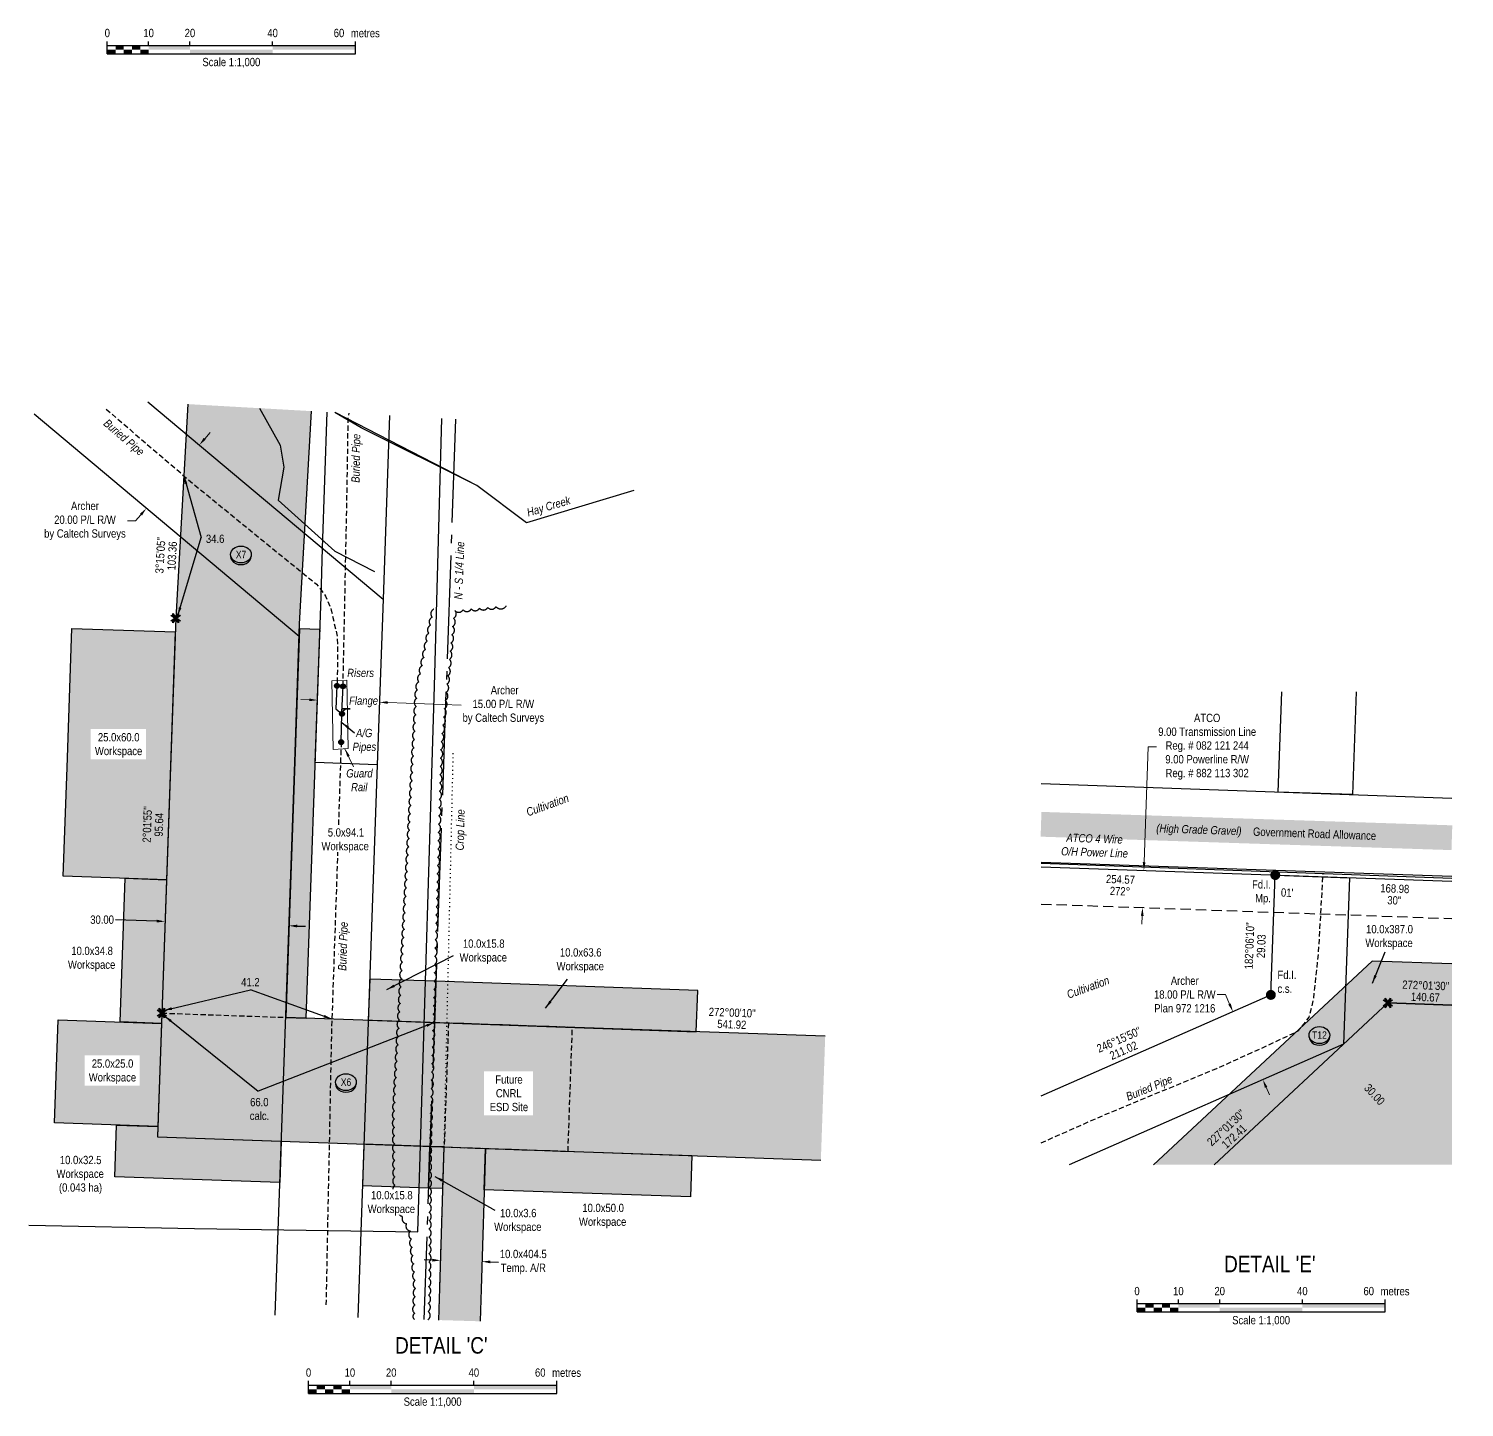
# Model space of a CAD drawing. Extents: x 338216 to 346362, y 6125251 to 6136161.
# Drawn here: x 341116 to 342852, y 6125472 to 6127140 of the extents above; entities that cross this region are included whole.
import ezdxf
from ezdxf.enums import TextEntityAlignment as Align

# ---------------------------------------------------------------- set-up
doc = ezdxf.new("R2010")
doc.units = 0
doc.header["$LTSCALE"] = 5
doc.header["$PDSIZE"] = 0.5
for name, pattern in [('0', [1, 1, 0]), ('foc-FLOWLINE', [3.75, 2.5, -1.25]), ('foc-QUARTERLINE', [33, 25, -3, 2, -3]), ('foc-TOPO', [1, 0.2, -0.8]), ('foc-TRAV', [1.875, 1.25, -0.625]), ('HIDDEN2', [1.875, 1.25, -0.625]), ('UG_PIPE', [1.875, 1.25, -0.625])]:
    doc.linetypes.add(name, pattern=pattern)
doc.layers.get('Defpoints').update_dxf_attribs({"color": 9})
for name, color, linetype in [('AS-FENCE', 48, 'foc-FENCE'), ('AS-PIPE-AG', 44, 'Continuous'), ('AS-PIPE-UG', 44, 'UG_PIPE'), ('AS-PIPE-UG-T', 44, 'Continuous'), ('AS-POWER', 104, 'foc-POWER'), ('AS-POWER-T', 104, 'Continuous'), ('AS-ROADS', 254, 'Continuous'), ('AS-SYMBOL', 7, 'Continuous'), ('DETAIL-T', 7, 'Continuous'), ('F-EZE', 190, 'foc-FLOWLINE'), ('F-RW', 190, 'Continuous'), ('L-BD', 7, 'Continuous'), ('L-BD1', 253, 'Continuous'), ('L-MON', 1, 'Continuous'), ('L-QSEC', 8, 'foc-QUARTERLINE'), ('L-ROAD-T', 7, 'Continuous'), ('L-SEC', 7, 'Continuous'), ('P-CROSSINGS', 250, 'Continuous'), ('P-PROPOSED', 10, 'Continuous'), ('P-PROPOSED-H', 21, 'Continuous'), ('P-TEMP-BLUE', 146, 'Continuous'), ('P-TEMP-BLUE-T', 146, 'Continuous'), ('P-TRAV', 4, 'foc-TRAV'), ('P-TXT', 4, 'Continuous'), ('T-BUSH', 110, '0'), ('T-CREEK', 160, 'Continuous'), ('T-EXISTING TFA', 220, 'HIDDEN2'), ('T-EXISTING TFA-T', 220, 'Continuous'), ('T-GENERAL', 48, 'foc-TOPO'), ('T-SLOPE', 48, 'Continuous'), ('T-WATER-T', 170, 'Continuous')]:
    doc.layers.add(name, color=color, linetype=linetype)
for name, color, linetype, lineweight in [('AS-GENERAL', 48, 'Continuous', 18), ('F-RW-T', 190, 'Continuous', 9), ('T-TEXT', 48, 'Continuous', 18)]:
    doc.layers.add(name, color=color, linetype=linetype, lineweight=lineweight)
doc.layers.add('P-TEMP-BLUE-H', color=7, linetype='Continuous', true_color=0x99e6ff)
doc.layers.add('P-TEMP-BLUE-H1', color=7, linetype='Continuous', true_color=0x99e6ff)
doc.styles.add('80', font='ARIALN.TTF', dxfattribs={"height": 10})
doc.styles.add('80CG', font='ARIALN.TTF', dxfattribs={"height": 10})
doc.styles.add('80L', font='ARIALN.TTF', dxfattribs={"height": 10})
doc.styles.add('80LS', font='ARIALNI.TTF', dxfattribs={"height": 10})
doc.styles.add('Crossing', font='ARIALN.TTF', dxfattribs={"height": 10})
doc.styles.add('foc-LtypeFont', font='ARIALN.TTF', dxfattribs={"height": 7.35})
doc.linetypes.add('foc-FENCE', pattern='A,10,-1,["X",foc-LtypeFont,S=0.2,R=0,X=-0.625,Y=-0.75],-1.24', length=12.24)
doc.linetypes.add('foc-POWER', pattern='A,6,-1,["P",foc-LtypeFont,S=0.2,R=0,X=-0.625,Y=-0.75],-1.24,4', length=12.24)
doc.linetypes.add('foc-TOPO-flowdirection-NOLINE', pattern='A,0,[">",foc-LtypeFont,S=0.3,R=0,X=0,Y=-0.945],-20,[">",foc-LtypeFont,S=0.3,R=0,X=0,Y=-0.945],0', length=20)
doc.dimstyles.new('Compass 5 000', dxfattribs={"dimscale": 5, "dimtxt": 9, "dimasz": 2, "dimexe": 0.2, "dimexo": 0.0625, "dimgap": 0.5, "dimtad": 0, "dimtih": 1, "dimtoh": 1, "dimzin": 0, "dimdsep": 46, "dimtxsty": '80CG', "dimcen": 0.1, "dimse1": 1, "dimse2": 1, "dimclrd": 256, "dimclrt": 256, "dimaunit": 1, "dimadec": 4, "dimazin": 0, "dimtfac": 0.06, "dimtofl": 0, "dimtmove": 0, "dimatfit": 1, "dimfxl": 0.2, "dimtolj": 1, "dimtzin": 0, "dimlwd": -1, "dimarcsym": 0})

# ---------------------------------------------------------------- blocks, each defined once
blk = doc.blocks.new('fdia')
at = {"color": 255, "const_width": 1}
blk.add_lwpolyline([(-0.5, 0, 1), (0.5, 0, 1)], format="xyb", close=True, dxfattribs=at)
blk = doc.blocks.new('Fdiaa')
blk.add_blockref('fdia', (0, 0))
blk = doc.blocks.new('fdib')
at = {"color": 1, "const_width": 1.6}
blk.add_lwpolyline([(-0.4, 0, 1), (0.4, 0, 1)], format="xyb", close=True, dxfattribs=at)
at = {"color": 1}
blk.add_circle((0, 0), 0.8, dxfattribs=at)
blk = doc.blocks.new('Fdibb')
blk.add_blockref('fdib', (0, 0))
blk = doc.blocks.new('fdicc')
for name in ['Fdibb', 'Fdiaa']:
    blk.add_blockref(name, (0, 0))
blk = doc.blocks.new('FDI')
blk.add_blockref('fdicc', (0, 0))
blk = doc.blocks.new('*U254')
at = {"color": 0}
for p, q in [((-150, 0), (-150, 15)), ((-150, 10), (150.2, 10)), ((-150, 0), (150.2, 0)), ((-100, 10), (-100, 15)), ((-50, 10), (-50, 15)), ((50, 10), (50, 15)), ((150.2, 0), (150.2, 15))]:
    blk.add_line(p, q, dxfattribs=at)
for points in [[(-150, 5), (-140, 5), (-150, 0), (-140, 0)], [(-140, 10), (-130, 10), (-140, 5), (-130, 5)], [(-130, 5), (-120, 5), (-130, 0), (-120, 0)], [(-120, 10), (-110, 10), (-120, 5), (-110, 5)], [(-110, 5), (-100, 5), (-110, 0), (-100, 0)], [(-100, 10), (-50, 10), (-100, 5), (-50, 5)], [(-50, 5), (50, 5), (-50, 0), (50, 0)], [(50, 10), (150.2, 10), (50, 5), (150.2, 5)]]:
    blk.add_solid(points, dxfattribs=at)
at = {"color": 0, "style": '80'}
blk.add_text('metres', height=10, dxfattribs=at).set_placement((162.2, 20), align=Align.CENTER)
at = {"color": 0, "char_height": 10, "style": '80'}
for s, insert, attachment_point in [('0', (-150, 30.2), 2), ('10', (-100, 30.2), 2), ('20', (-50, 30.2), 2), ('40', (50, 30.2), 2), ('60', (136.7, 30.2), 3), ('Scale 1:1,000', (0.1, -5), 2)]:
    blk.add_mtext(s, dxfattribs=dict(at, insert=insert, attachment_point=attachment_point))
blk = doc.blocks.new('*D126')
at = {"layer": 'Defpoints', "color": 0, "transparency": 16777216}
for p in [(342505.6, 6125921), (342608.7, 6125868), (342541.8, 6125838.6)]:
    blk.add_point(p, dxfattribs=at)
at = {"layer": 'F-RW-T', "transparency": 16777216}
for p, q in [((342563.4, 6125971), (342553.4, 6125971)), ((342568.4, 6125959.5), (342563.4, 6125971)), ((342612.7, 6125858.9), (342616.7, 6125849.7))]:
    blk.add_line(p, q, dxfattribs=at)
for points in [[(342570, 6125960.2), (342566.9, 6125958.9), (342572.5, 6125950.4)], [(342614.2, 6125859.5), (342611.2, 6125858.2), (342608.7, 6125868)]]:
    blk.add_solid(points, dxfattribs=at)
at = {"layer": 'F-RW-T', "transparency": 16777216, "insert": (342514.3, 6125971), "char_height": 10, "attachment_point": 5, "style": '80CG'}
blk.add_mtext('\\A1;Archer\\P18.00 P/L R/W\\PPlan 972 1216', dxfattribs=at)
blk = doc.blocks.new('*D127')
at = {"layer": 'Defpoints', "color": 0, "transparency": 16777216}
for p in [(342464.8, 6126121.2), (342769.6, 6126110.4), (342768, 6126065.5)]:
    blk.add_point(p, dxfattribs=at)
at = {"layer": 'F-RW-T', "transparency": 16777216}
for p, q in [((342465.2, 6126131.2), (342470.1, 6126270.9)), ((342470.1, 6126270.9), (342480.1, 6126270.9)), ((342462.9, 6126066.3), (342462.5, 6126056.3))]:
    blk.add_line(p, q, dxfattribs=at)
for points in [[(342463.5, 6126131.3), (342466.8, 6126131.1), (342464.8, 6126121.2)], [(342461.2, 6126066.3), (342464.5, 6126066.2), (342463.2, 6126076.2)]]:
    blk.add_solid(points, dxfattribs=at)
at = {"layer": 'F-RW-T', "transparency": 16777216, "insert": (342541.4, 6126270.9), "char_height": 10, "attachment_point": 5, "style": '80CG'}
blk.add_mtext('\\A1;ATCO\\P9.00 Transmission Line\\PReg. # 082 121 244\\P9.00 Powerline R/W\\PReg. # 882 113 302', dxfattribs=at)
blk = doc.blocks.new('TEMP')
h = blk.add_hatch(color=255)
h.dxf.hatch_style = 1
h.paths.add_polyline_path([(0, 0.25), (-0.67, 1.15), (-0.67, 0.67), (-1.15, 0.67), (-0.25, 0), (-1.15, -0.67), (-0.67, -0.67), (-0.67, -1.15), (0, -0.25), (0.67, -1.15), (0.67, -0.67), (1.15, -0.67), (0.25, 0), (1.15, 0.67), (0.67, 0.67), (0.67, 1.15)])
h.paths.add_polyline_path([(0.57, 0.85), (0.57, 0.57), (0.85, 0.57), (0.08, 0), (0.85, -0.57), (0.57, -0.57), (0.57, -0.85), (0, -0.08), (-0.57, -0.85), (-0.57, -0.57), (-0.85, -0.57), (-0.08, 0), (-0.85, 0.57), (-0.57, 0.57), (-0.57, 0.85), (0, 0.08)], flags=16)
h = blk.add_hatch(color=1)
h.dxf.hatch_style = 1
h.paths.add_polyline_path([(0, 0.08), (-0.57, 0.85), (-0.57, 0.57), (-0.85, 0.57), (-0.08, 0), (-0.85, -0.57), (-0.57, -0.57), (-0.57, -0.85), (0, -0.08), (0.57, -0.85), (0.57, -0.57), (0.85, -0.57), (0.08, 0), (0.85, 0.57), (0.57, 0.57), (0.57, 0.85)])
at = {"color": 1}
for p, q in [((-0.08, 0), (0.08, 0)), ((0, 0.08), (0, -0.08))]:
    blk.add_line(p, q, dxfattribs=at)
at = {"color": 255, "flags": 128}
blk.add_lwpolyline([(-0.25, 0), (-1.15, 0.67), (-0.67, 0.67), (-0.67, 1.15), (0, 0.25), (0.67, 1.15), (0.67, 0.67), (1.15, 0.67), (0.25, 0), (1.15, -0.67), (0.67, -0.67), (0.67, -1.15), (0, -0.25), (-0.67, -1.15), (-0.67, -0.67), (-1.15, -0.67)], close=True, dxfattribs=at)
at = {"color": 1, "flags": 128}
blk.add_lwpolyline([(-0.08, 0), (-0.85, 0.57), (-0.57, 0.57), (-0.57, 0.85), (0, 0.08), (0.57, 0.85), (0.57, 0.57), (0.85, 0.57), (0.08, 0), (0.85, -0.57), (0.57, -0.57), (0.57, -0.85), (0, -0.08), (-0.57, -0.85), (-0.57, -0.57), (-0.85, -0.57)], close=True, dxfattribs=at)
blk = doc.blocks.new('Well_proximity')
h = blk.add_hatch(color=191)
h.dxf.hatch_style = 1
edge = h.paths.add_edge_path()
edge.add_ellipse((0, 0), major_axis=(-12.5, 0), ratio=0.816297, start_angle=0, end_angle=360)
h = blk.add_hatch(color=250)
h.dxf.hatch_style = 1
edge = h.paths.add_edge_path()
edge.add_ellipse((0, -2), major_axis=(-12.5, 0), ratio=0.816297, start_angle=0, end_angle=180)
edge.add_line((12.5, -2), (12.5, 0))
edge.add_ellipse((0, 0), major_axis=(-12.5, 0), ratio=0.816297, start_angle=0, end_angle=180, ccw=False)
edge.add_line((-12.5, 0), (-12.5, -2))
at = {"color": 250}
blk.add_ellipse((0, 0), major_axis=(-12.5, 0), ratio=0.816297, dxfattribs=at)
blk.add_ellipse((0, -2), major_axis=(-12.5, 0), ratio=0.816297, start_param=0, end_param=3.141593, dxfattribs=at)
at = {"color": 250, "style": '80L'}
blk.add_attdef('CROSSING', text='', height=9, dxfattribs=at).set_placement((0.1, 0), align=Align.MIDDLE_CENTER)
blk = doc.blocks.new('xing2')
h = blk.add_hatch(color=50)
h.dxf.hatch_style = 1
edge = h.paths.add_edge_path()
edge.add_ellipse((0, 0), major_axis=(-12.5, 0), ratio=0.816297, start_angle=0, end_angle=360)
h = blk.add_hatch(color=250)
h.dxf.hatch_style = 1
edge = h.paths.add_edge_path()
edge.add_ellipse((0, -2), major_axis=(-12.5, 0), ratio=0.816297, start_angle=0, end_angle=180)
edge.add_line((12.5, -2), (12.5, 0))
edge.add_ellipse((0, 0), major_axis=(-12.5, 0), ratio=0.816297, start_angle=0, end_angle=180, ccw=False)
edge.add_line((-12.5, 0), (-12.5, -2))
at = {"color": 250}
blk.add_ellipse((0, 0), major_axis=(-12.5, 0), ratio=0.816297, dxfattribs=at)
blk.add_ellipse((0, -2), major_axis=(-12.5, 0), ratio=0.816297, start_param=0, end_param=3.141593, dxfattribs=at)
at = {"color": 250, "style": 'Crossing'}
blk.add_attdef('CROSSING', text='', height=9, dxfattribs=at).set_placement((0.1, 0), align=Align.MIDDLE_CENTER)
at = {"color": 250, "style": 'Crossing', "flags": 1}
for tag, p in [('OWNER', (0.1, -12.5)), ('DESCRIPTION', (0.1, -25.8)), ('LOCATION', (0.1, -39.3)), ('DWG_REF', (0.1, -52.8))]:
    blk.add_attdef(tag, text='', height=9, dxfattribs=at).set_placement(p, align=Align.MIDDLE_CENTER)
blk = doc.blocks.new('*D292')
at = {"layer": 'Defpoints', "color": 0, "transparency": 16777216}
for p in [(341286.1, 6126213.3), (341436, 6126208), (341430.6, 6126054.3)]:
    blk.add_point(p, dxfattribs=at)
at = {"layer": 'P-TXT', "transparency": 16777216}
for p, q in [((341270.7, 6126059.9), (341220.9, 6126061.6)), ((341440.6, 6126053.9), (341450.6, 6126053.6))]:
    blk.add_line(p, q, dxfattribs=at)
for points in [[(341270.8, 6126061.6), (341270.7, 6126058.2), (341280.7, 6126059.5)], [(341440.7, 6126055.6), (341440.5, 6126052.2), (341430.6, 6126054.3)]]:
    blk.add_solid(points, dxfattribs=at)
at = {"layer": 'P-TXT', "transparency": 16777216, "insert": (341204.6, 6126061.6), "char_height": 10, "attachment_point": 5, "style": '80CG'}
blk.add_mtext('\\A1;30.00', dxfattribs=at)
blk = doc.blocks.new('*D293')
at = {"layer": 'Defpoints', "color": 0, "transparency": 16777216}
for p in [(341467.8, 6126401.7), (341542.8, 6126399), (341540.2, 6126324.7)]:
    blk.add_point(p, dxfattribs=at)
at = {"layer": 'F-RW-T', "transparency": 16777216}
for p, q in [((341455.2, 6126327.7), (341445.2, 6126328)), ((341550.2, 6126324.3), (341638.8, 6126321.2))]:
    blk.add_line(p, q, dxfattribs=at)
for points in [[(341455.3, 6126329.3), (341455.2, 6126326), (341465.2, 6126327.3)], [(341550.2, 6126326), (341550.1, 6126322.7), (341540.2, 6126324.7)]]:
    blk.add_solid(points, dxfattribs=at)
at = {"layer": 'F-RW-T', "transparency": 16777216, "insert": (341690, 6126321.2), "char_height": 10, "attachment_point": 5, "style": '80CG'}
blk.add_mtext('\\A1; Archer\\P15.00 P/L R/W\\Pby Caltech Surveys', dxfattribs=at)
blk = doc.blocks.new('RISER')
h = blk.add_hatch(color=255)
h.dxf.hatch_style = 1
edge = h.paths.add_edge_path()
edge.add_arc((0, 0), 0.7, 0, 360)
blk.add_hatch(color=48).paths.add_polyline_path([(0.58, -0.15), (-0.58, -0.15, 0.774597)])
at = {"color": 48}
blk.add_line((-0.58, -0.15), (0.58, -0.15), dxfattribs=at)
blk.add_circle((0, 0), 0.6, dxfattribs=at)
blk = doc.blocks.new('*D294')
at = {"layer": 'Defpoints', "color": 0, "transparency": 16777216}
for p in [(341304.1, 6126651.3), (341322.3, 6126636), (341239.8, 6126574.7)]:
    blk.add_point(p, dxfattribs=at)
at = {"layer": 'F-RW-T', "transparency": 16777216}
for p, q in [((341328.8, 6126643.6), (341335.2, 6126651.3)), ((341251.6, 6126551.7), (341245.2, 6126544.1)), ((341245.2, 6126544.1), (341235.2, 6126544.1))]:
    blk.add_line(p, q, dxfattribs=at)
for points in [[(341327.5, 6126644.7), (341330, 6126642.5), (341322.3, 6126636)], [(341250.4, 6126552.8), (341252.9, 6126550.6), (341258.1, 6126559.4)]]:
    blk.add_solid(points, dxfattribs=at)
at = {"layer": 'F-RW-T', "transparency": 16777216, "insert": (341183.9, 6126544.1), "char_height": 10, "attachment_point": 5, "style": '80CG'}
blk.add_mtext('\\A1;Archer\\P20.00 P/L R/W\\Pby Caltech Surveys', dxfattribs=at)
blk = doc.blocks.new('*D295')
at = {"layer": 'Defpoints', "color": 0, "transparency": 16777216}
for p in [(341614.5, 6125659.6), (341664.1, 6125647.9), (341664.4, 6125658.2)]:
    blk.add_point(p, dxfattribs=at)
at = {"layer": 'P-TEMP-BLUE-T', "transparency": 16777216}
for p, q in [((341604.2, 6125649.6), (341594.2, 6125649.9)), ((341674.1, 6125647.6), (341684.1, 6125647.3))]:
    blk.add_line(p, q, dxfattribs=at)
for points in [[(341604.2, 6125651.3), (341604.1, 6125647.9), (341614.2, 6125649.3)], [(341674.2, 6125649.2), (341674.1, 6125645.9), (341664.1, 6125647.9)]]:
    blk.add_solid(points, dxfattribs=at)
at = {"layer": 'P-TEMP-BLUE-T', "transparency": 16777216, "insert": (341714.1, 6125647.3), "char_height": 10, "attachment_point": 5, "style": '80CG'}
blk.add_mtext('\\A1;10.0x404.5\\PTemp. A/R', dxfattribs=at)

msp = doc.modelspace()

# ---------------------------------------------------------------- hatches: boundary and pattern name
at = {"layer": 'P-PROPOSED-H'}
h = msp.add_hatch(color=256, dxfattribs=at)
h.dxf.hatch_style = 1
h.paths.add_polyline_path([(342549.818, 6125765.103), (342837.43, 6125765.103), (342837.43, 6125958.12), (342759.873, 6125960.854)])
at = {"layer": 'P-TEMP-BLUE-H'}
h = msp.add_hatch(color=256, dxfattribs=at)
h.dxf.hatch_style = 1
h.paths.add_polyline_path([(341468.224, 6126412.697), (341443.245, 6126413.576), (341426.698, 6125943.367), (341451.677, 6125942.486), (341467.994, 6126406.153)])
h = msp.add_hatch(color=256, dxfattribs=at)
h.dxf.hatch_style = 1
h.paths.add_polyline_path([(342476.495, 6125765.103), (342549.818, 6125765.103), (342759.873, 6125960.854), (342837.43, 6125958.12), (342837.43, 6126008.141), (342740.94, 6126011.542)])
h = msp.add_hatch(color=256, dxfattribs=at)
h.dxf.hatch_style = 1
h.paths.add_polyline_path([(341528.373, 6125989.831), (341526.615, 6125939.873), (341606.546, 6125937.079), (341608.303, 6125987.037)])
h = msp.add_hatch(color=256, dxfattribs=at)
h.dxf.hatch_style = 1
h.paths.add_polyline_path([(341923.38, 6125926.001), (341925.127, 6125975.959), (341608.303, 6125987.037), (341606.546, 6125937.079)])
h = msp.add_hatch(color=256, dxfattribs=at)
h.dxf.hatch_style = 1
h.paths.add_polyline_path([(341271.987, 6125811.222), (341147.092, 6125815.618), (341151.487, 6125940.513), (341276.383, 6125936.118)])
h = msp.add_hatch(color=256, dxfattribs=at)
h.dxf.hatch_style = 1
h.paths.add_polyline_path([(341419.665, 6125743.535), (341219.831, 6125750.522), (341222.029, 6125812.981), (341271.987, 6125811.222), (341271.548, 6125798.733), (341421.423, 6125793.493)])
h = msp.add_hatch(color=256, dxfattribs=at)
h.dxf.hatch_style = 1
h.paths.add_polyline_path([(341601.273, 6125787.204), (341521.34, 6125789.999), (341519.593, 6125740.041), (341599.516, 6125737.246)])
h = msp.add_hatch(color=256, dxfattribs=at)
h.dxf.hatch_style = 1
h.paths.add_polyline_path([(341599.516, 6125737.246), (341616.847, 6125736.64), (341618.388, 6125786.606), (341601.273, 6125787.204)])
h = msp.add_hatch(color=256, dxfattribs=at)
h.dxf.hatch_style = 1
h.paths.add_polyline_path([(341611.954, 6125577.144), (341661.92, 6125575.636), (341663.089, 6125614.375), (341668.347, 6125784.859), (341618.388, 6125786.606), (341613.124, 6125615.916)])
at = {"layer": 'P-TEMP-BLUE-H1'}
h = msp.add_hatch(color=256, dxfattribs=at)
h.dxf.hatch_style = 1
h.paths.add_polyline_path([(341282.502, 6126110.01), (341157.607, 6126114.405), (341162.227, 6126245.692), (341168.156, 6126414.154), (341293.051, 6126409.758)])
h = msp.add_hatch(color=256, dxfattribs=at)
h.dxf.hatch_style = 1
h.paths.add_polyline_path([(341282.502, 6126110.01), (341276.383, 6125936.118), (341226.425, 6125937.876), (341232.544, 6126111.768)])

# ---------------------------------------------------------------- linework, layer by layer
at = {"color": 48, "const_width": 2, "flags": 128}
msp.add_lwpolyline([(341494.825, 6126316.767), (341499.824, 6126316.767), (341504.822, 6126316.767)], dxfattribs=at)
at = {"layer": 'AS-FENCE', "flags": 128}
msp.add_lwpolyline([(342340.435, 6126131.184), (342837.43, 6126114.367)], dxfattribs=at)
at = {"layer": 'AS-GENERAL', "flags": 128}
msp.add_lwpolyline([(341482.587, 6126350.519), (341484.007, 6126267.548), (341502.243, 6126268.777), (341500.773, 6126351.459)], close=True, dxfattribs=at)
at = {"layer": 'AS-PIPE-AG', "flags": 128}
for points in [[(341488.746, 6126344.526), (341487.341, 6126316.712), (341494.81, 6126310.663)], [(341493.825, 6126276.446), (341494.81, 6126310.663), (341494.515, 6126312.693), (341496.069, 6126343.996)], [(341499.824, 6126316.767), (341494.515, 6126312.693)]]:
    msp.add_lwpolyline(points, dxfattribs=at)
at = {"layer": 'AS-PIPE-UG', "flags": 128}
for points in [[(341209.507, 6126679.387), (341319.503, 6126585.143), (341406.729, 6126513.994), (341464.016, 6126467.744), (341474.814, 6126453.267), (341481.868, 6126436.216), (341489.101, 6126403.958), (341489.416, 6126372.13), (341488.746, 6126344.526)], [(341496.069, 6126343.996), (341498.259, 6126445.938), (341501.138, 6126588.117), (341502.318, 6126668.255), (341503.316, 6126674.39)], [(341493.825, 6126276.446), (341488.126, 6126101.454), (341482.172, 6125929.837), (341475.354, 6125593.461)], [(342340.435, 6125791.601), (342417.33, 6125825.6), (342553.075, 6125881.67), (342614.135, 6125909.305), (342651.61, 6125927.035), (342664.92, 6125943.62), (342670.12, 6125965.31), (342676.07, 6126019.89), (342681.735, 6126117.79)]]:
    msp.add_lwpolyline(points, dxfattribs=at)
at = {"layer": 'AS-POWER', "flags": 128}
msp.add_lwpolyline([(342340.435, 6126130.025), (342837.43, 6126111.902)], dxfattribs=at)
at = {"layer": 'AS-ROADS', "const_width": 29.993, "flags": 128}
msp.add_lwpolyline([(342340.435, 6126177.053), (342837.43, 6126160.792)], dxfattribs=at)
at = {"layer": 'F-EZE'}
msp.add_line((342340.435, 6126080.593), (342837.43, 6126063.011), dxfattribs=at)
at = {"layer": 'F-RW', "flags": 128}
for points in [[(341260.059, 6126688.208), (341544.549, 6126449.491), (341537.499, 6126249.159), (341513.954, 6125580.101)], [(341552.169, 6126671.615), (341544.549, 6126449.491), (341537.499, 6126249.159), (341462.562, 6126251.796), (341469.612, 6126452.128), (341471.251, 6126510.995), (341476.917, 6126675.89)], [(342721.763, 6126337.449), (342717.383, 6126212.902), (342627.473, 6126216.083), (342631.744, 6126337.449)], [(342340.435, 6125848.352), (342618.46, 6125970.605), (342623.785, 6126115.635), (342713.706, 6126112.38), (342706.31, 6125910.939), (342374.654, 6125765.103)]]:
    msp.add_lwpolyline(points, dxfattribs=at)
at = {"layer": 'L-QSEC'}
msp.add_line((341632.226, 6126667.067), (341593.903, 6125577.689), dxfattribs=at)
at = {"layer": 'L-SEC'}
for p, q in [((342340.435, 6126226.237), (342837.43, 6126208.655)), ((342340.435, 6126125.611), (342837.43, 6126108.029))]:
    msp.add_line(p, q, dxfattribs=at)
at = {"layer": 'P-PROPOSED', "flags": 128}
msp.add_lwpolyline([(342837.43, 6125958.12), (342759.873, 6125960.854), (342549.818, 6125765.103)], dxfattribs=at)
at = {"layer": 'P-TEMP-BLUE', "flags": 128}
for points in [[(341282.502, 6126110.01), (341157.607, 6126114.405), (341162.227, 6126245.692), (341168.156, 6126414.154), (341293.051, 6126409.758)], [(341468.224, 6126412.697), (341443.245, 6126413.576), (341426.698, 6125943.367), (341451.677, 6125942.486), (341467.994, 6126406.153)], [(341528.373, 6125989.831), (341526.615, 6125939.873), (341606.546, 6125937.079), (341608.303, 6125987.037)], [(341923.38, 6125926.001), (341925.127, 6125975.959), (341608.303, 6125987.037), (341606.546, 6125937.079)], [(341271.987, 6125811.222), (341147.092, 6125815.618), (341151.487, 6125940.513), (341276.383, 6125936.118)], [(341419.665, 6125743.535), (341219.831, 6125750.522), (341222.029, 6125812.981), (341271.987, 6125811.222), (341271.548, 6125798.733), (341421.423, 6125793.493)], [(341601.273, 6125787.204), (341521.34, 6125789.999), (341519.593, 6125740.041), (341599.516, 6125737.246)], [(341599.516, 6125737.246), (341616.847, 6125736.64), (341618.388, 6125786.606), (341601.273, 6125787.204)]]:
    msp.add_lwpolyline(points, close=True, dxfattribs=at)
for points in [[(342837.43, 6126008.141), (342740.94, 6126011.542), (342476.495, 6125765.103)], [(342549.818, 6125765.103), (342759.873, 6125960.854), (342837.43, 6125958.12)]]:
    msp.add_lwpolyline(points, dxfattribs=at)
at = {"layer": 'P-TRAV', "flags": 128}
msp.add_lwpolyline([(341276.822, 6125948.607), (341426.698, 6125943.367)], dxfattribs=at)
at = {"layer": 'T-BUSH', "flags": 128}
msp.add_lwpolyline([(341605.959, 6126437.366, 0.52056705), (341603.943, 6126427.573, 0.52056705), (341601.928, 6126417.781, 0.52056705), (341599.912, 6126407.988, 0.52056705), (341597.897, 6126398.195, 0.52056705), (341595.882, 6126388.403, 0.52056705), (341593.866, 6126378.61, 0.52056705), (341591.851, 6126368.818, 0.52056705), (341589.835, 6126359.025, 0.52056705), (341587.82, 6126349.233, 0.52056705), (341585.804, 6126339.44, 0.52056705), (341585.15, 6126329.472, 0.52056705), (341584.614, 6126319.489, 0.52056705), (341584.077, 6126309.505, 0.52056705), (341583.541, 6126299.522, 0.52056705), (341583.005, 6126289.538, 0.52056705), (341582.468, 6126279.555, 0.52056705), (341581.932, 6126269.571, 0.52056705), (341581.395, 6126259.588, 0.52056705), (341580.859, 6126249.605, 0.52056705), (341580.323, 6126239.621, 0.52056705), (341579.786, 6126229.638, 0.52056705), (341579.25, 6126219.654, 0.52056705), (341578.714, 6126209.671, 0.52056705), (341578.177, 6126199.688, 0.52056705), (341577.641, 6126189.704, 0.52056705), (341577.105, 6126179.721, 0.52056705), (341576.568, 6126169.737, 0.52056705), (341576.032, 6126159.754, 0.52056705), (341575.496, 6126149.771, 0.52056705), (341574.959, 6126139.787, 0.52056705), (341574.423, 6126129.804, 0.52056705), (341573.887, 6126119.82, 0.52056705), (341573.35, 6126109.837, 0.52056705), (341572.814, 6126099.854, 0.52056705), (341572.278, 6126089.87, 0.52056705), (341571.741, 6126079.887, 0.52056705), (341571.205, 6126069.903, 0.52056705), (341570.669, 6126059.92, 0.52056705), (341570.132, 6126049.937, 0.52056705), (341569.596, 6126039.953, 0.52056705), (341569.06, 6126029.97, 0.52056705), (341568.523, 6126019.986, 0.52056705), (341567.987, 6126010.003, 0.52056705), (341567.451, 6126000.02, 0.52056705), (341566.914, 6125990.036, 0.52056705), (341566.378, 6125980.053, 0.52056705), (341565.842, 6125970.069, 0.52056705), (341565.305, 6125960.086, 0.52056705), (341564.769, 6125950.103, 0.52056705), (341564.233, 6125940.119, 0.52056705), (341563.696, 6125930.136, 0.52056705), (341563.16, 6125920.152, 0.52056705), (341562.624, 6125910.169, 0.52056705), (341562.087, 6125900.186, 0.52056705), (341561.551, 6125890.202, 0.52056705), (341561.015, 6125880.219, 0.52056705), (341560.478, 6125870.235, 0.52056705), (341559.942, 6125860.252, 0.52056705), (341559.405, 6125850.269, 0.52056705), (341558.869, 6125840.285, 0.52056705), (341558.333, 6125830.302, 0.52056705), (341558.24, 6125820.308, 0.52056705), (341558.313, 6125810.31, 0.52056705), (341558.387, 6125800.313, 0.52056705), (341558.461, 6125790.315, 0.52056705), (341558.534, 6125780.318, 0.52056705), (341558.608, 6125770.32, 0.52056705), (341558.681, 6125760.323, 0.52056705), (341558.755, 6125750.325, 0.52056705), (341558.829, 6125740.328, 0.52056705), (341558.902, 6125730.33, 0.52056705), (341558.976, 6125720.333, 0.52056705), (341563.393, 6125711.433, 0.52056705), (341568.078, 6125702.6, 0.52056705), (341572.762, 6125693.768, 0.52056705), (341577.446, 6125684.935, 0.52056705), (341578.742, 6125675.094, 0.52056705), (341579.647, 6125665.138, 0.52056705), (341580.553, 6125655.181, 0.52056705), (341581.459, 6125645.224, 0.52056705), (341582.364, 6125635.268, 0.52056705), (341583.27, 6125625.311, 0.52056705), (341583.708, 6125615.341, 0.52056705), (341583.351, 6125605.35, 0.52056705), (341582.993, 6125595.358, 0.52056705), (341582.636, 6125585.367, 0.52056705), (341582.374, 6125578.02, 0.52056705)], format="xyb", dxfattribs=at)
at = {"layer": 'T-CREEK', "linetype": 'foc-TOPO-flowdirection-NOLINE', "flags": 128}
msp.add_lwpolyline([(341847.755, 6126580.926), (341717.887, 6126541.965), (341657.958, 6126586.91), (341518.131, 6126656.82), (341486.233, 6126675.36)], dxfattribs=at)
at = {"layer": 'T-CREEK', "flags": 128}
msp.add_lwpolyline([(341847.755, 6126580.926), (341717.887, 6126541.965), (341657.958, 6126586.91), (341486.547, 6126675.343)], dxfattribs=at)
at = {"layer": 'T-EXISTING TFA', "flags": 128}
msp.add_lwpolyline([(341768.264, 6125781.366), (341773.504, 6125931.241), (341623.629, 6125936.481), (341618.388, 6125786.606)], close=True, dxfattribs=at)
at = {"layer": 'T-GENERAL', "flags": 128}
msp.add_lwpolyline([(341611.954, 6125577.144), (341613.124, 6125615.916), (341618.612, 6125793.867), (341629.51, 6126266.843)], dxfattribs=at)
at = {"layer": 'T-SLOPE', "flags": 128}
msp.add_lwpolyline([(341394.986, 6126680.544), (341419.926, 6126635.887), (341424.345, 6126609.093), (341417.782, 6126569.406), (341486.032, 6126507.36), (341534.041, 6126483)], dxfattribs=at)

# ---------------------------------------------------------------- block references
at = {"layer": 'AS-SYMBOL', "xscale": 4.998900549999979, "yscale": 4.998900549999979, "zscale": 24.99450274999987}
for p in [(341488.746, 6126344.526), (341496.069, 6126343.996), (341494.81, 6126310.663), (341493.825, 6126276.446)]:
    msp.add_blockref('RISER', p, dxfattribs=at)
at = {"layer": 'DETAIL-T', "xscale": 0.99978011, "yscale": 0.99978011, "zscale": 0.99978011}
for p in [(341360.886, 6127109.369), (342606.539, 6125587.034), (341604.348, 6125488.452)]:
    msp.add_blockref('*U254', p, dxfattribs=at)
at = {"layer": 'L-MON'}
for name, p, xscale, yscale, zscale in [('TEMP', (341293.637, 6126426.411), 4.998900549999979, 4.998900549999979, 24.99450274999987), ('FDI', (342623.785, 6126115.635), 4.998900549999926, 4.998900549999926, 24.99999999999946), ('FDI', (342618.46, 6125970.605), 4.998900549999926, 4.998900549999926, 24.99999999999946), ('TEMP', (342759.873, 6125960.854), 4.998900549999934, 4.998900549999934, 4.998900549999934), ('TEMP', (341276.822, 6125948.607), 4.998900549999979, 4.998900549999979, 24.99450274999987)]:
    msp.add_blockref(name, p, dxfattribs=dict(at, xscale=xscale, yscale=yscale, zscale=zscale))
at = {"layer": 'P-CROSSINGS'}
for name, p, xscale, yscale, zscale, values in [('xing2', (341372.61, 6126503.455), 0.99978011, 0.99978011, 0.99978011, {'CROSSING': 'X7'}), ('Well_proximity', (342677.16, 6125921.97), 0.9995958905169131, 0.9995958905169131, 0.9995958905169131, {'CROSSING': 'T12'}), ('xing2', (341499.581, 6125864.985), 0.99978011, 0.99978011, 0.99978011, {'CROSSING': 'X6'})]:
    msp.add_blockref(name, p, dxfattribs=dict(at, xscale=xscale, yscale=yscale, zscale=zscale)).add_auto_attribs(values)

# ---------------------------------------------------------------- texts
at = {"layer": 'AS-PIPE-AG', "insert": (341518.778, 6126292.518), "char_height": 9.9978, "attachment_point": 1, "style": '80L'}
msp.add_mtext_dynamic_manual_height_columns('\\pi-6.9549;{\\fArial Narrow|b0|i1|c0|p34;A/G\\P\\pi-11.19;Pipes}', width=5.69026, gutter_width=50, heights=[0], dxfattribs=at)
at = {"layer": 'AS-PIPE-UG-T', "style": '80LS'}
for rotation, p in [(319.410072, (341231.193, 6126645.239)), (89.156582, (341511.583, 6126619.922)), (88.01311, (341495.943, 6126029.445)), (22.443263, (342471.252, 6125858.292))]:
    msp.add_text('Buried Pipe', height=9.99559, rotation=rotation, dxfattribs=at).set_placement(p, align=Align.MIDDLE_CENTER)
at = {"layer": 'AS-POWER-T', "insert": (342364.939, 6126166.22), "char_height": 9.9978, "attachment_point": 1, "rotation": 357.973906, "style": '80L'}
msp.add_mtext_dynamic_manual_height_columns('\\pi6.4265;{\\fArial Narrow|b0|i1|c0|p34;ATCO 4 Wire \\P\\pi0.57511;O/H Power Line}', width=80.65525, gutter_width=49.989, heights=[0], dxfattribs=at)
at = {"layer": 'DETAIL-T', "color": 3, "char_height": 19.9956, "width": 223.8088, "attachment_point": 5, "style": '80CG'}
for s, insert in [("DETAIL 'E'", (342617.196, 6125644.969)), ("DETAIL 'C'", (341615.005, 6125546.387))]:
    msp.add_mtext(s, dxfattribs=dict(at, insert=insert))
at = {"layer": 'L-BD', "style": '80L'}
for s, rotation, p in [('254.57', 357.976, (342436.531, 6126110.403)), ('272°', 357.976, (342436.028, 6126096.165)), ("01'", 357.976, (342638.138, 6126094.366)), ('168.98', 357.9786, (342768.394, 6126099.268)), ("30''", 357.9786, (342767.892, 6126085.03)), ("182°06'10''", 87.8972, (342592.518, 6126030.024)), ('29.03', 87.8972, (342606.756, 6126029.501)), ("246°15'50''", 23.736, (342434.558, 6125916.439)), ('211.02', 23.736, (342440.292, 6125903.397))]:
    msp.add_text(s, height=9.9978, rotation=rotation, dxfattribs=at).set_placement(p, align=Align.MIDDLE)
at = {"layer": 'L-BD1', "style": '80L'}
for s, rotation, p in [("3°15'05''", 86.7488, (341275.029, 6126502.557)), ('103.36', 86.7488, (341289.253, 6126501.749)), ("2°01'55''", 87.9845, (341259.2, 6126176.915)), ('95.64', 87.9845, (341273.438, 6126176.414)), ("272%%D01'30''", 357.9813, (342805.82, 6125982.141)), ('140.67', 357.9813, (342805.318, 6125967.903)), ("272°00'10''", 357.9975, (341966.877, 6125949.208)), ('541.92', 357.9975, (341966.379, 6125934.97)), ("227°01'30''", 42.9813, (342564.282, 6125809.996)), ('172.41', 42.9813, (342573.995, 6125799.573))]:
    msp.add_text(s, height=9.9978, rotation=rotation, dxfattribs=at).set_placement(p, align=Align.MIDDLE)
at = {"layer": 'L-BD1', "char_height": 9.9978, "attachment_point": 1, "style": '80L'}
for s, width, insert in [('34.6', 13.42398, (341330.235, 6126527.474)), ('41.2', 13.42398, (341372.9, 6125991.031)), ('\\pi-5.2818;66.0\\P\\pi-5.6875;calc.', 10.7551, (341388.941, 6125845.888))]:
    msp.add_mtext_dynamic_manual_height_columns(s, width=width, gutter_width=50, heights=[0], dxfattribs=dict(at, insert=insert))
at = {"layer": 'L-MON', "char_height": 9.9978, "attachment_point": 1, "style": '80L'}
for s, insert in [('\\pi1.0664;Fd.I. \\P\\pi4.7832;Mp.', (342594.633, 6126109.329)), ('Fd.I. \\Pc.s.', (342626.455, 6125999.802))]:
    msp.add_mtext_dynamic_manual_height_columns(s, width=22.04407, gutter_width=50, heights=[0], dxfattribs=dict(at, insert=insert))
at = {"layer": 'L-ROAD-T', "style": '80L'}
msp.add_text('Government Road Allowance', height=9.9978, rotation=357.97495, dxfattribs=at).set_placement((342671.309, 6126165.642), align=Align.MIDDLE_CENTER)
at = {"layer": 'P-TEMP-BLUE-T', "char_height": 9.9978, "attachment_point": 1, "style": '80L', "bg_fill": 3, "box_fill_scale": 1.2, "bg_fill_color": 256, "bg_fill_transparency": 0}
for s, width, insert in [('\\pi4.1725;10.0x63.6\\P\\pi0.12842;Workspace', 56.88831, (341754.285, 6126027.007)), ('\\pi5.7213;10.0x32.5\\P\\pi1.7113;Workspace\\P\\pi4.6131;(0.043 ha)', 60.05403, (341147.811, 6125775.868)), ('\\pi4.1828;10.0x50.0\\P\\pi0.12842;Workspace', 56.88831, (341781.341, 6125717.845))]:
    msp.add_mtext_dynamic_manual_height_columns(s, width=width, gutter_width=49.989, heights=[0], dxfattribs=dict(at, insert=insert))
at = {"layer": 'P-TXT', "insert": (342743.848, 6125850.081), "char_height": 9.9978, "attachment_point": 5, "rotation": 312.9813, "style": '80CG'}
msp.add_mtext('\\A1;30.00', dxfattribs=at)
at = {"layer": 'T-TEXT', "style": '80LS'}
for s, rotation, p in [('(High Grade Gravel)', 357.97495, (342531.428, 6126170.588)), ('Cultivation', 20, (342397.275, 6125979.814))]:
    msp.add_text(s, height=9.9978, rotation=rotation, dxfattribs=at).set_placement(p, align=Align.MIDDLE_CENTER)
at = {"layer": 'T-TEXT', "char_height": 9.9978, "attachment_point": 1, "style": '80L'}
for s, insert in [('{\\fArial Narrow|b0|i1|c0|p34;Risers}', (341501.132, 6126365.234)), ('{\\fArial Narrow|b0|i1|c0|p34;Flange}', (341503.424, 6126331.654)), ('\\pi-12.796;{\\fArial Narrow|b0|i1|c0|p34;Guard\\P\\pi-6.9822;Rail}', (341512.811, 6126243.705))]:
    msp.add_mtext_dynamic_manual_height_columns(s, width=5.69026, gutter_width=50, heights=[0], dxfattribs=dict(at, insert=insert))
at = {"layer": 'T-WATER-T', "insert": (341717.089, 6126558.754), "char_height": 10, "attachment_point": 1, "rotation": 16.699311, "style": '80L'}
msp.add_mtext_dynamic_manual_height_columns('\\pi0.29477;{\\fArial Narrow|b0|i1|c0|p34;Hay Creek}', width=54.82556, gutter_width=50.033, heights=[0], dxfattribs=at)

# ---------------------------------------------------------------- dimensions: what is measured, and where the dimension line sits
at = {"layer": 'F-RW-T'}
for base, p1, p2, angle, text, picture, middle in [((341322.325, 6126635.96), (341239.789, 6126574.704), (341304.054, 6126651.291), 49.999783, 'Archer\\P20.00 P/L R/W\\Pby Caltech Surveys', '*D294', (341183.942, 6126544.052)), ((342464.824, 6126121.211), (342768.01, 6126065.467), (342769.601, 6126110.429), 87.973906, 'ATCO\\P9.00 Transmission Line\\PReg. # 082 121 244\\P9.00 Powerline R/W\\PReg. # 882 113 302', '*D127', (342541.365, 6126270.933)), ((341540.156, 6126324.667), (341467.836, 6126401.655), (341542.773, 6126399.018), 357.984483, ' Archer\\P15.00 P/L R/W\\Pby Caltech Surveys', '*D293', (341690.042, 6126321.197)), ((342608.671, 6125868.005), (342505.561, 6125920.96), (342541.78, 6125838.592), 293.736022, 'Archer\\P18.00 P/L R/W\\PPlan 972 1216', '*D126', (342514.284, 6125971.028))]:
    dim = msp.add_linear_dim(base=base, p1=p1, p2=p2, angle=angle, text=text, dimstyle='Compass 5 000', dxfattribs=at)
    dim.commit()
    dim.dimension.update_dxf_attribs({"geometry": picture, "text_midpoint": middle, "dimtype": 161})
at = {"layer": 'P-TEMP-BLUE-T'}
dim = msp.add_aligned_dim(p1=(341614.456, 6125659.647), p2=(341664.423, 6125658.187), distance=-10.33, text='10.0x404.5\\PTemp. A/R', dimstyle='Compass 5 000', dxfattribs=at)
dim.commit()
dim.dimension.update_dxf_attribs({"geometry": '*D295', "text_midpoint": (341714.11, 6125647.277)})
at = {"layer": 'P-TXT'}
dim = msp.add_linear_dim(base=(341430.6, 6126054.259), p1=(341286.137, 6126213.304), p2=(341436.012, 6126208.03), angle=357.984483, text='30.00', dimstyle='Compass 5 000', dxfattribs=at)
dim.commit()
dim.dimension.update_dxf_attribs({"geometry": '*D292', "text_midpoint": (341204.584, 6126061.638), "dimtype": 161})

# ---------------------------------------------------------------- leaders
at = {"layer": 'AS-PIPE-AG'}
msp.add_leader([(341494.512, 6126300.318), (341510.073, 6126287.74)], dimstyle='Compass 5 000', dxfattribs=at)
at = {"layer": 'L-BD1'}
for points in [[(341303.436, 6126598.909), (341324.551, 6126524.001)], [(341296.212, 6126429.71), (341324.551, 6126524.001)], [(341279.101, 6125951.755), (341383.979, 6125976.888)], [(341482.574, 6125941.413), (341383.979, 6125976.888)], [(341280.153, 6125945.168), (341393.577, 6125853.996)], [(341606.546, 6125937.079), (341393.577, 6125853.996)]]:
    msp.add_leader(points, dimstyle='Compass 5 000', dxfattribs=at)
at = {"layer": 'T-TEXT'}
msp.add_leader([(341498.419, 6126268.52), (341508.633, 6126246.418)], dimstyle='Compass 5 000', dxfattribs=at)

# ---------------------------------------------------------------- next in the draw order: hatches: boundary and pattern name
at = {"layer": 'P-PROPOSED-H'}
h = msp.add_hatch(color=256, dxfattribs=at)
h.dxf.hatch_style = 1
h.paths.add_polyline_path([(342074.11, 6125770.672), (342079.35, 6125920.548), (341426.698, 6125943.367), (341437.583, 6126252.675), (341443.454, 6126419.521), (341458.078, 6126676.96), (341308.353, 6126685.465), (341293.637, 6126426.411), (341287.709, 6126257.949), (341271.548, 6125798.733)])
at = {"layer": 'P-TEMP-BLUE-H'}
h = msp.add_hatch(color=256, dxfattribs=at)
h.dxf.hatch_style = 1
h.paths.add_polyline_path([(341918.14, 6125776.125), (341916.393, 6125726.167), (341666.806, 6125734.894), (341668.347, 6125784.859)])

# ---------------------------------------------------------------- next in the draw order: linework, layer by layer
at = {"layer": 'P-PROPOSED', "flags": 128}
for points in [[(341308.353, 6126685.465), (341293.637, 6126426.411), (341287.709, 6126257.949), (341271.548, 6125798.733), (342074.11, 6125770.672)], [(342079.35, 6125920.548), (341426.698, 6125943.367), (341437.583, 6126252.675), (341443.454, 6126419.521), (341458.078, 6126676.96)]]:
    msp.add_lwpolyline(points, dxfattribs=at)
at = {"layer": 'P-TEMP-BLUE', "flags": 128}
msp.add_lwpolyline([(341918.14, 6125776.125), (341916.393, 6125726.167), (341666.806, 6125734.894), (341668.347, 6125784.859)], close=True, dxfattribs=at)

# ---------------------------------------------------------------- next in the draw order: texts
at = {"layer": 'P-TEMP-BLUE-T', "char_height": 9.9978, "attachment_point": 1, "style": '80L', "bg_fill": 3, "box_fill_scale": 1.2, "bg_fill_color": 256, "bg_fill_transparency": 0}
for s, insert in [('\\pi0.99794;10.0x387.0\\P\\pi0.12842;Workspace', (342732.646, 6126055.175)), ('\\pi4.1589;10.0x34.8\\P\\pi0.12842;Workspace', (341163.206, 6126028.864)), ('\\pi7.3574;10.0x3.6\\P\\pi0.12842;Workspace', (341678.726, 6125711.643))]:
    msp.add_mtext_dynamic_manual_height_columns(s, width=56.88831, gutter_width=49.989, heights=[0], dxfattribs=dict(at, insert=insert))

# ---------------------------------------------------------------- next in the draw order: leaders
at = {"layer": 'P-TEMP-BLUE-T'}
msp.add_leader([(341740.97, 6125954.642), (341767.503, 6125989.645)], dimstyle='Compass 5 000', dxfattribs=at)

# ---------------------------------------------------------------- next in the draw order: linework, layer by layer
at = {"layer": 'AS-FENCE', "flags": 128}
msp.add_lwpolyline([(341115.853, 6125691.879), (341316.239, 6125687.925), (341586.729, 6125683.871), (341589.514, 6125775.451), (341606.625, 6126343.981), (341615.42, 6126668.022)], dxfattribs=at)
at = {"layer": 'F-RW', "flags": 128}
msp.add_lwpolyline([(341414.02, 6125583.116), (341437.583, 6126252.675), (341442.917, 6126404.258), (341122.353, 6126673.246)], dxfattribs=at)
at = {"layer": 'P-TEMP-BLUE', "flags": 128}
msp.add_lwpolyline([(341282.502, 6126110.01), (341276.383, 6125936.118), (341226.425, 6125937.876), (341232.544, 6126111.768)], close=True, dxfattribs=at)
msp.add_lwpolyline([(341611.954, 6125577.144), (341613.124, 6125615.916), (341618.388, 6125786.606), (341668.347, 6125784.859), (341663.089, 6125614.375), (341661.92, 6125575.636)], dxfattribs=at)
at = {"layer": 'T-BUSH', "flags": 128}
msp.add_lwpolyline([(341598.793, 6125577.528, 0.52056705), (341599.052, 6125587.523, 0.52056705), (341599.311, 6125597.517, 0.52056705), (341599.57, 6125607.512, 0.52056705), (341599.738, 6125617.508, 0.52056705), (341599.796, 6125627.505, 0.52056705), (341599.854, 6125637.503, 0.52056705), (341599.913, 6125647.5, 0.52056705), (341599.971, 6125657.498, 0.52056705), (341600.029, 6125667.496, 0.52056705), (341600.087, 6125677.493, 0.52056705), (341600.145, 6125687.491, 0.52056705), (341600.203, 6125697.489, 0.52056705), (341600.262, 6125707.486, 0.52056705), (341600.32, 6125717.484, 0.52056705), (341600.378, 6125727.481, 0.52056705), (341600.436, 6125737.479, 0.52056705), (341600.494, 6125747.477, 0.52056705), (341600.552, 6125757.474, 0.52056705), (341600.61, 6125767.472, 0.52056705), (341600.669, 6125777.47, 0.52056705), (341600.727, 6125787.467, 0.52056705), (341600.894, 6125797.463, 0.52056705), (341601.178, 6125807.457, 0.52056705), (341601.461, 6125817.451, 0.52056705), (341601.745, 6125827.444, 0.52056705), (341602.028, 6125837.438, 0.52056705), (341602.312, 6125847.432, 0.52056705), (341602.595, 6125857.426, 0.52056705), (341602.879, 6125867.42, 0.52056705), (341603.162, 6125877.413, 0.52056705), (341603.446, 6125887.407, 0.52056705), (341603.729, 6125897.401, 0.52056705), (341604.013, 6125907.395, 0.52056705), (341604.297, 6125917.388, 0.52056705), (341604.58, 6125927.382, 0.52056705), (341604.864, 6125937.376, 0.52056705), (341605.147, 6125947.37, 0.52056705), (341605.431, 6125957.364, 0.52056705), (341605.714, 6125967.357, 0.52056705), (341605.998, 6125977.351, 0.52056705), (341606.281, 6125987.345, 0.52056705), (341606.565, 6125997.339, 0.52056705), (341606.848, 6126007.332, 0.52056705), (341607.132, 6126017.326, 0.52056705), (341607.415, 6126027.32, 0.52056705), (341607.699, 6126037.314, 0.52056705), (341607.982, 6126047.308, 0.52056705), (341608.266, 6126057.301, 0.52056705), (341608.549, 6126067.295, 0.52056705), (341608.833, 6126077.289, 0.52056705), (341609.117, 6126087.283, 0.52056705), (341609.4, 6126097.276, 0.52056705), (341609.684, 6126107.27, 0.52056705), (341609.967, 6126117.264, 0.52056705), (341610.251, 6126127.258, 0.52056705), (341610.534, 6126137.252, 0.52056705), (341610.818, 6126147.245, 0.52056705), (341611.101, 6126157.239, 0.52056705), (341611.385, 6126167.233, 0.52056705), (341611.668, 6126177.227, 0.52056705), (341611.952, 6126187.22, 0.52056705), (341612.235, 6126197.214, 0.52056705), (341612.519, 6126207.208, 0.52056705), (341612.802, 6126217.202, 0.52056705), (341613.086, 6126227.196, 0.52056705), (341613.369, 6126237.189, 0.52056705), (341613.653, 6126247.183, 0.52056705), (341613.937, 6126257.177, 0.52056705), (341614.22, 6126267.171, 0.52056705), (341614.831, 6126277.144, 0.52056705), (341615.823, 6126287.092, 0.52056705), (341616.816, 6126297.04, 0.52056705), (341617.808, 6126306.989, 0.52056705), (341618.801, 6126316.937, 0.52056705), (341619.793, 6126326.886, 0.52056705), (341620.786, 6126336.834, 0.52056705), (341621.778, 6126346.782, 0.52056705), (341622.77, 6126356.731, 0.52056705), (341623.763, 6126366.679, 0.52056705), (341624.755, 6126376.628, 0.52056705), (341625.748, 6126386.576, 0.52056705), (341626.74, 6126396.525, 0.52056705), (341627.733, 6126406.473, 0.52056705), (341628.725, 6126416.421, 0.52056705), (341629.718, 6126426.37, 0.52056705), (341631.32, 6126435.705, 0.52056705), (341641.274, 6126436.633, 0.52056705), (341651.229, 6126437.561, 0.52056705), (341661.184, 6126438.489, 0.52056705), (341671.138, 6126439.417, 0.52056705), (341681.093, 6126440.345, 0.52056705), (341693.561, 6126441.507, 0.52056705)], format="xyb", dxfattribs=at)

# ---------------------------------------------------------------- next in the draw order: texts
at = {"layer": 'T-TEXT', "insert": (341741.684, 6126205.101), "char_height": 9.99779, "width": 53.78505, "attachment_point": 2, "rotation": 20, "style": '80LS', "bg_fill": 3, "box_fill_scale": 1.15, "bg_fill_color": 256, "bg_fill_true_color": 256, "bg_fill_transparency": 0}
msp.add_mtext('Cultivation', dxfattribs=at)

# ---------------------------------------------------------------- next in the draw order: leaders
at = {"layer": 'P-TEMP-BLUE-T'}
for points in [[(342741.229, 6125984.725), (342756.53, 6126022.748)], [(341607.154, 6125751.018), (341679.578, 6125709.996)]]:
    msp.add_leader(points, dimstyle='Compass 5 000', dxfattribs=at)

# ---------------------------------------------------------------- next in the draw order: texts
at = {"layer": 'L-QSEC', "insert": (341631.646, 6126484.368), "char_height": 9.99779, "width": 69.84581, "attachment_point": 2, "rotation": 87.985249, "style": '80LS', "bg_fill": 3, "box_fill_scale": 1.15, "bg_fill_color": 256, "bg_fill_true_color": 256, "bg_fill_transparency": 0}
msp.add_mtext('N - S 1/4 Line', dxfattribs=at)
at = {"layer": 'P-TEMP-BLUE-T', "char_height": 9.9978, "attachment_point": 1, "style": '80L', "bg_fill": 2}
for s, insert in [('\\pi3.7293;25.0x60.0\\P\\pi0.12842;Workspace', (341195.833, 6126287.397)), ('\\pi3.7293;25.0x25.0\\P\\pi0.12842;Workspace', (341188.38, 6125892.532))]:
    msp.add_mtext_dynamic_manual_height_columns(s, width=56.88831, gutter_width=49.989, heights=[0], dxfattribs=dict(at, insert=insert))
at = {"layer": 'P-TEMP-BLUE-T', "char_height": 9.9978, "attachment_point": 1, "style": '80L', "bg_fill": 3, "box_fill_scale": 1.2, "bg_fill_color": 256, "bg_fill_transparency": 0}
for s, width, insert in [('\\pi7.7598;5.0x94.1\\P\\pi0.12842;Workspace', 56.88831, (341469.882, 6126172.229)), ('\\pi4.1589;10.0x15.8\\P\\pi0.12842;Workspace', 56.88831, (341636.959, 6126037.671)), ('\\pi5.7418;10.0x15.8\\P\\pi1.7113;Workspace', 60.05403, (341524.208, 6125733.32))]:
    msp.add_mtext_dynamic_manual_height_columns(s, width=width, gutter_width=49.989, heights=[0], dxfattribs=dict(at, insert=insert))
at = {"layer": 'T-EXISTING TFA-T', "insert": (341671.448, 6125873.271), "char_height": 9.9978, "attachment_point": 1, "style": '80L', "bg_fill": 2}
msp.add_mtext_dynamic_manual_height_columns('\\pi8.7959;Future\\P\\pi9.5222;CNRL\\P\\pi2.0887;ESD Site', width=49.23564, gutter_width=49.989, heights=[0], dxfattribs=at)
at = {"layer": 'T-TEXT', "insert": (341632.712, 6126170.392), "char_height": 9.9978, "width": 53.78505, "attachment_point": 2, "rotation": 88.68011, "style": '80LS', "bg_fill": 3, "box_fill_scale": 1.15, "bg_fill_color": 256, "bg_fill_true_color": 256, "bg_fill_transparency": 0}
msp.add_mtext('Crop Line', dxfattribs=at)

# ---------------------------------------------------------------- next in the draw order: leaders
at = {"layer": 'P-TEMP-BLUE-T'}
msp.add_leader([(341549.073, 6125977.05), (341629.59, 6126018.116)], dimstyle='Compass 5 000', dxfattribs=at)

doc.saveas('drawing.dxf')
